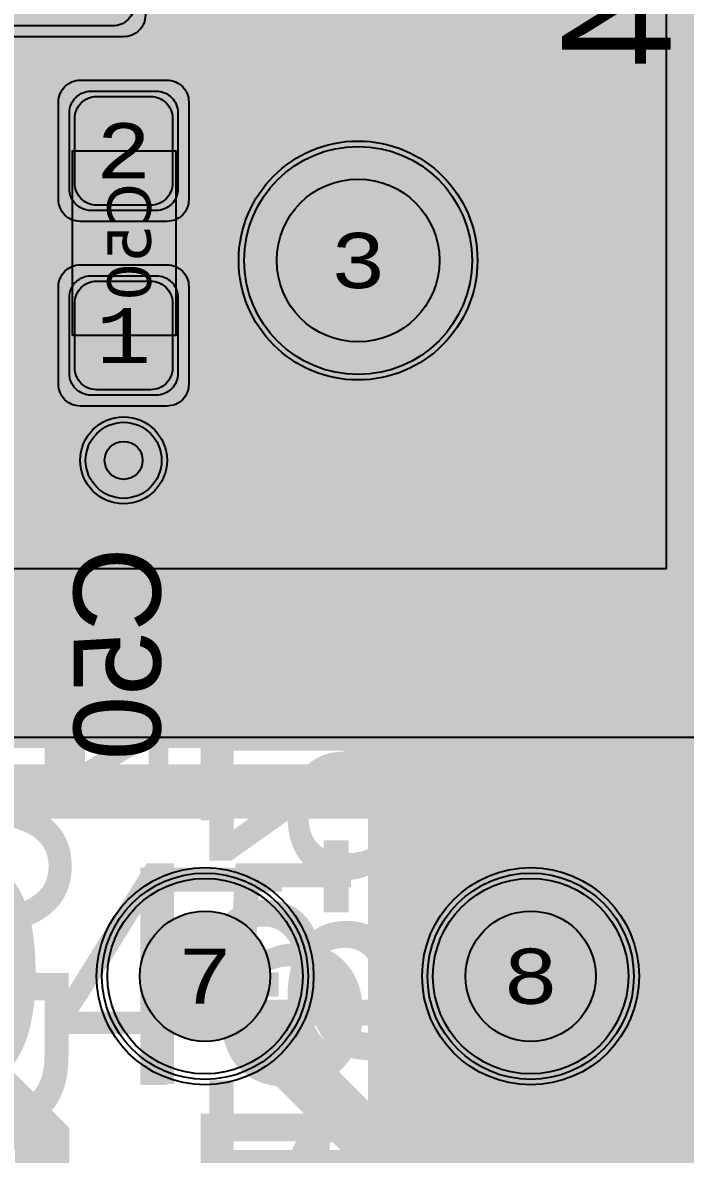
# Model space of a CAD drawing. Extents: x -28 to 199, y -61 to 255.
# Drawn here: x 68.57 to 74.68, y 222.61 to 233.03 of the extents above; entities that cross this region are included whole.
import ezdxf
from ezdxf.enums import TextEntityAlignment as Align

# ---------------------------------------------------------------- set-up
doc = ezdxf.new("R2010")
doc.units = 0
doc.header["$MEASUREMENT"] = 0
for name, color, linetype in [('ASSEMBLY_OUTLINES_BTM', 191, 'CONTINUOUS'), ('ASSEMBLY_OUTLINES_TOP', 102, 'CONTINUOUS'), ('ASSEMBLY_PART_NUMBERS_BTM', 191, 'CONTINUOUS'), ('ASSEMBLY_PART_NUMBERS_TOP', 102, 'CONTINUOUS'), ('ASSEMBLY_REF_DES_BTM', 191, 'CONTINUOUS'), ('DRILL_DRAWING', 21, 'CONTINUOUS'), ('GENERATED_SILKSCREEN_BTM', 255, 'CONTINUOUS'), ('GENERATED_SILKSCREEN_TOP', 140, 'CONTINUOUS'), ('PART_HOLES_LAYER_2', 30, 'CONTINUOUS'), ('PART_HOLES_LAYER_3', 30, 'CONTINUOUS'), ('PART_HOLES_LAYER_BOTTOM', 30, 'CONTINUOUS'), ('PART_HOLES_LAYER_TOP', 30, 'CONTINUOUS'), ('PART_PADS_LAYER_2', 230, 'CONTINUOUS'), ('PART_PADS_LAYER_3', 81, 'CONTINUOUS'), ('PART_PADS_LAYER_BOTTOM', 10, 'CONTINUOUS'), ('PART_PADS_LAYER_TOP', 150, 'CONTINUOUS'), ('PART_PADS_SMD_BTM', 10, 'CONTINUOUS'), ('PIN_NUMBERS_BTM', 8, 'CONTINUOUS'), ('PIN_NUMBERS_TOP', 8, 'CONTINUOUS'), ('PLACEMENT_OUTLINES_BTM', 222, 'CONTINUOUS'), ('PLACEMENT_OUTLINES_TOP', 130, 'CONTINUOUS'), ('PLANE_DATA_LAYER_2', 230, 'CONTINUOUS'), ('PLANE_DATA_LAYER_3', 81, 'CONTINUOUS'), ('PLANE_DATA_LAYER_TOP', 150, 'CONTINUOUS'), ('PLANE_SHAPES_LAYER_2', 230, 'CONTINUOUS'), ('PLANE_SHAPES_LAYER_3', 81, 'CONTINUOUS'), ('PLANE_SHAPES_LAYER_TOP', 150, 'CONTINUOUS'), ('SILKSCREEN_OUTLINES_BTM', 211, 'CONTINUOUS'), ('SILKSCREEN_OUTLINES_TOP', 150, 'CONTINUOUS'), ('SILKSCREEN_REF_DES_BTM', 211, 'CONTINUOUS'), ('SOLDERMASK_PADS_BTM', 12, 'CONTINUOUS'), ('SOLDERMASK_PADS_TOP', 180, 'CONTINUOUS'), ('SOLDERPASTE_PADS_BTM', 12, 'CONTINUOUS'), ('TRACES_LAYER_BOTTOM', 10, 'CONTINUOUS'), ('TRACES_LAYER_TOP', 150, 'CONTINUOUS'), ('VIA_HOLES_LAYER_2', 30, 'CONTINUOUS'), ('VIA_HOLES_LAYER_3', 30, 'CONTINUOUS'), ('VIA_HOLES_LAYER_BOTTOM', 30, 'CONTINUOUS'), ('VIA_HOLES_LAYER_TOP', 30, 'CONTINUOUS'), ('VIA_PADS_LAYER_2', 230, 'CONTINUOUS'), ('VIA_PADS_LAYER_3', 81, 'CONTINUOUS'), ('VIA_PADS_LAYER_BOTTOM', 10, 'CONTINUOUS'), ('VIA_PADS_LAYER_TOP', 150, 'CONTINUOUS')]:
    doc.layers.add(name, color=color, linetype=linetype)
doc.styles.add('COURIER_NEW', font='COUR.TTF')
doc.styles.add('VERDANA', font='verdana.TTF')
doc.styles.add('VERIBEST_GERBER_0', font='txt')

msp = doc.modelspace()

# ---------------------------------------------------------------- hatches: boundary and pattern name
at = {"layer": 'PART_HOLES_LAYER_2'}
h = msp.add_hatch(color=256, dxfattribs=at)
edge = h.paths.add_edge_path()
edge.add_arc((71.66, 230.84), 0.75, 0, 360)
h = msp.add_hatch(color=256, dxfattribs=at)
edge = h.paths.add_edge_path()
edge.add_arc((70.25, 224.25), 0.6, 0, 360)
h = msp.add_hatch(color=256, dxfattribs=at)
edge = h.paths.add_edge_path()
edge.add_arc((73.25, 224.25), 0.6, 0, 360)
at = {"layer": 'PART_HOLES_LAYER_3'}
h = msp.add_hatch(color=256, dxfattribs=at)
edge = h.paths.add_edge_path()
edge.add_arc((71.66, 230.84), 0.75, 0, 360)
h = msp.add_hatch(color=256, dxfattribs=at)
edge = h.paths.add_edge_path()
edge.add_arc((70.25, 224.25), 0.6, 0, 360)
h = msp.add_hatch(color=256, dxfattribs=at)
edge = h.paths.add_edge_path()
edge.add_arc((73.25, 224.25), 0.6, 0, 360)
at = {"layer": 'PART_HOLES_LAYER_BOTTOM'}
h = msp.add_hatch(color=256, dxfattribs=at)
edge = h.paths.add_edge_path()
edge.add_arc((71.66, 230.84), 0.75, 0, 360)
h = msp.add_hatch(color=256, dxfattribs=at)
edge = h.paths.add_edge_path()
edge.add_arc((70.25, 224.25), 0.6, 0, 360)
h = msp.add_hatch(color=256, dxfattribs=at)
edge = h.paths.add_edge_path()
edge.add_arc((73.25, 224.25), 0.6, 0, 360)
at = {"layer": 'PART_HOLES_LAYER_TOP'}
h = msp.add_hatch(color=256, dxfattribs=at)
edge = h.paths.add_edge_path()
edge.add_arc((71.66, 230.84), 0.75, 0, 360)
h = msp.add_hatch(color=256, dxfattribs=at)
edge = h.paths.add_edge_path()
edge.add_arc((70.25, 224.25), 0.6, 0, 360)
h = msp.add_hatch(color=256, dxfattribs=at)
edge = h.paths.add_edge_path()
edge.add_arc((73.25, 224.25), 0.6, 0, 360)
at = {"layer": 'PLANE_DATA_LAYER_2'}
for points in [[(73.25, 224.25), (72.34759, 225.15241)], [(73.25, 224.25), (74.15241, 225.15241)], [(73.25, 224.25), (72.34759, 223.34759)], [(73.25, 224.25), (74.15241, 223.34759)]]:
    msp.add_hatch(color=256, dxfattribs=at).paths.add_polyline_path(points, is_closed=False, flags=0)
at = {"layer": 'PLANE_DATA_LAYER_3'}
for points in [[(73.25, 224.25), (72.34759, 225.15241)], [(73.25, 224.25), (74.15241, 225.15241)], [(73.25, 224.25), (72.34759, 223.34759)], [(73.25, 224.25), (74.15241, 223.34759)]]:
    msp.add_hatch(color=256, dxfattribs=at).paths.add_polyline_path(points, is_closed=False, flags=0)
at = {"layer": 'PLANE_DATA_LAYER_TOP'}
h = msp.add_hatch(color=256, dxfattribs=at)
h.paths.add_polyline_path([(80, 232.365844, -0.1989099556854013), (79.977682, 232.311963), (76.210945, 228.545226, -0.1989133663345171), (76.157063, 228.522908), (59.914305, 228.522908, -0.198913366334503), (59.860423, 228.545226), (59.320177, 229.085472, 0.1989122151386104), (58.966624, 229.231919), (50.250273, 229.231919, 0.0837973501695308), (50.086168, 229.204221, -0.0837986131993937), (50.061158, 229.2), (49.753893, 229.2, -0.1385740107174436), (49.714013, 229.211269, 1.0804036103222296), (49.168413, 228.146495, -0.8191892513054791), (49.139002, 228), (48.689638, 228, -0.1756631756824748), (48.640808, 228.017701, 0.3625092994040223), (47.359192, 228.017701, -0.1756631756824748), (47.310362, 228), (47.000008, 228, 0.414213562373095), (47, 227.999992), (47, 225.568799, -0.1989099556854013), (46.977682, 225.514918), (45.792168, 224.329403, 0.1989122151386141), (45.645721, 223.97585), (45.645721, 222.741241, -0.7495331930101992), (45.505318, 222.700199, 3.4209104294883637), (45.505318, 221.299801, -0.7495331930101992), (45.645721, 221.258759), (45.645721, 216.903659, 0.1989122151386141), (45.792168, 216.550106), (46.977682, 215.364592, -0.1989099556853327), (47, 215.310711), (47, 208.3262, -0.414213562373095), (46.9238, 208.25), (40.250008, 208.25, 0.414213562373095), (40.25, 208.249992), (40.25, 207.509818, -0.1989099556853327), (40.227682, 207.455937), (39.293327, 206.521582, -0.1630063276675114), (39.250007, 206.5, 0.3431077501110799), (39.25, 206.499993, -0.163006327667525), (39.228418, 206.456673), (39.204184, 206.432439, 0.1989122151386036), (39.057737, 206.078886), (39.057737, 199.827847, -0.1989099556853499), (39.035419, 199.773966), (38.237431, 198.975978, -0.1989133663344342), (38.183549, 198.95366), (34.8262, 198.95366, -0.414213562373095), (34.75, 199.02986), (34.75, 206.499992, 0.414213562373095), (34.749992, 206.5), (34.317913, 206.5, -0.1960198588118564), (34.264635, 206.521722, 0.1960197135562124), (33.95, 206.65), (31.85, 206.65, 0.1960197135562153), (31.535365, 206.521722, -0.1960198588118564), (31.482087, 206.5), (30.017913, 206.5, -0.1960198588118564), (29.964635, 206.521722, 0.1960197135562153), (29.65, 206.65), (27.55, 206.65, 0.1960197135562138), (27.235365, 206.521722, -0.196019858811865), (27.182087, 206.5), (26.0762, 206.5, -0.414213562373095), (26, 206.5762), (26, 209.249992, 0.414213562373095), (25.999992, 209.25), (22.5762, 209.25, -0.414213562373095), (22.5, 209.3262), (22.5, 217.1738, -0.414213562373095), (22.5762, 217.25), (40.249992, 217.25, 0.414213562373095), (40.25, 217.250008), (40.25, 235.6738, -0.414213562373095), (40.3262, 235.75), (40.926501, 235.75, -0.3936083065980414), (41.00251, 235.679195, 0.9315311087574788), (42.99749, 235.679195, -0.3936083065980414), (43.073499, 235.75), (45.676501, 235.75, -0.3936083065980414), (45.75251, 235.679195, 0.9315311087574788), (47.74749, 235.679195, -0.3936083065980414), (47.823499, 235.75), (54.749992, 235.75, 0.414213562373095), (54.75, 235.750008), (54.75, 253.9238, -0.414213562373095), (54.8262, 254), (76.4238, 254, -0.414213562373095), (76.5, 253.9238), (76.5, 245.000008, 0.414213562373095), (76.500008, 245), (76.9238, 245, -0.414213562373095), (77, 244.9238), (77, 243.738669, -0.1989099556853327), (76.977682, 243.684788), (75.896687, 242.603793, -0.138572885290835), (75.860519, 242.583563, 0.3470511284967585), (75.4, 242.000001), (75.4, 241.999997, 0.8890740124386082), (76.583563, 241.860519, -0.1385728852907777), (76.603793, 241.896687), (77.853553, 243.146447, 0.1989122151386141), (78, 243.5), (78, 244.9238, -0.414213562373095), (78.0762, 245), (79.9238, 245, -0.414213562373095), (80, 244.9238)], flags=0)
h.paths.add_polyline_path([(43.11, 211.84, -0.9999999999999999), (45.709999999999994, 211.84, -0.9999999999999999)], flags=0)
h.paths.add_polyline_path([(43.11, 232.16, -0.9999999999999999), (45.709999999999994, 232.16, -0.9999999999999999)], flags=0)
h.paths.add_polyline_path([(70.36, 251.16, -0.9999999999999999), (72.96, 251.16, -0.9999999999999999)], flags=0)
h.paths.add_polyline_path([(75.85382, 232.201656, 1.5269321533254407), (77.798344, 234.14618, -0.3083936079367561), (77.75, 234.217106), (77.75, 236.85, 0.1989122151386141), (77.603553, 237.203553), (74.003793, 240.803313, -0.1385728852908702), (73.983563, 240.839481, 0.5290192293501887), (73.056188, 241.191725, -0.5447508126718748), (72.937635, 241.2401, 0.9111800432088785), (70.36, 241), (70.36, 240.999999, 0.7658860095707771), (72.783466, 240.345916, -0.5447523950639244), (72.911374, 240.351799, 0.1812054976169237), (73.260519, 240.116437, -0.1385728852908801), (73.296687, 240.096207), (76.727682, 236.665212, -0.1989099556853327), (76.75, 236.611331), (76.75, 234.217106, -0.3083936079367562), (76.701656, 234.14618, 0.2085264349626477), (75.85382, 233.298344, -0.30839360793669), (75.782894, 233.25), (73.57, 233.25, 0.1989122151386067), (73.216447, 233.103553), (72.190166, 232.077272, -0.292650029123305), (72.109912, 232.059663, 4.55738777888818), (72.879663, 231.289912, -0.0885792902101388), (72.874954, 231.316284), (72.874954, 231.316285, -0.1989099556854013), (72.897272, 231.370166), (73.754788, 232.227682, -0.1989133663345172), (73.80867, 232.25), (75.782894, 232.25, -0.30839360793669)], flags=0)
at = {"layer": 'PLANE_SHAPES_LAYER_2'}
h = msp.add_hatch(color=256, dxfattribs=at)
h.paths.add_polyline_path([(169.5, 129.25), (149.5, 129.25), (142.25, 122), (142.25, 90.5), (147.5, 90.5), (147.5, 80), (154, 80), (154, 69.25), (131.75, 69.25), (131.75, 73.25), (121.25, 73.25), (121.25, 81), (110.5, 81), (110.5, 125.75), (106.5, 125.75), (106.5, 128.75), (93.5, 128.75), (93.5, 120.25), (91.75, 120.25), (91.75, 121.5), (80, 121.5), (80, 118.25), (73.25, 118.25), (73.25, 124.5), (67.5, 124.5), (67.5, 128), (57.75, 128), (57.75, 120.25), (55.25, 120.25), (55.25, 121.5), (47.5, 121.5), (47.5, 119), (35, 119), (35, 134.75), (32.75, 134.75), (32.75, 159.75), (29.25, 159.75), (29.25, 175.25), (22.5, 175.25), (22.5, 195.25), (17.25, 195.25), (17.25, 198), (22.5, 198), (22.5, 216.5), (40.25, 216.5), (40.25, 235.5), (54.5, 235.5), (54.5, 254), (87.25, 254), (87.25, 236.25), (86.25, 236.25), (86.25, 228.75), (81, 228.75), (81, 218.75), (95.25, 218.75), (95.25, 194.5), (87, 194.5), (87, 172), (131.1, 172), (131.1, 208.75), (115.5, 208.75), (115.5, 213.75), (106.75, 213.75), (106.75, 218.75), (110.25, 222.25), (110.25, 226.25), (142.5, 226.25), (142.5, 221.5), (160.5, 221.5), (160.5, 240.75), (169.5, 240.75)])
h.paths.add_polyline_path([(35.5, 149.5), (41.75, 149.5), (41.75, 152), (39.25, 152), (39.25, 154), (37.75, 154), (37.75, 152), (35.5, 152)], flags=16)
h.paths.add_polyline_path([(37.5, 125.75), (37.5, 128.75), (42.75, 128.75), (42.75, 125.75)], flags=16)
h.paths.add_polyline_path([(52, 127.75), (52, 130.75), (54.25, 130.75), (54.25, 127.75)], flags=16)
h.paths.add_polyline_path([(50.75, 219.5), (50.75, 226.5), (71.75, 226.5), (71.75, 219.5)], flags=16)
h.paths.add_polyline_path([(66.5, 150.75), (66.5, 177.5), (72.25, 177.5), (72.25, 150.75)], flags=16)
h.paths.add_polyline_path([(47.25, 185.25), (73, 185.25), (73, 188.25), (70.25, 188.25), (70.25, 191), (47.25, 191)], flags=16)
h.paths.add_polyline_path([(84.5, 208), (84.5, 212.75), (85, 212.75), (85, 208)], flags=16)
h.paths.add_polyline_path([(61.5, 137.25), (87.75, 137.25), (87.75, 140.5), (84.75, 140.5), (84.75, 143), (61.5, 143)], flags=16)
h.paths.add_polyline_path([(88.75, 127), (88.75, 130), (91, 130), (91, 127)], flags=16)
h.paths.add_polyline_path([(85.5, 130.25), (85.5, 132.5), (91, 132.5), (91, 130.25)], flags=16)
h.paths.add_polyline_path([(108.75, 142.25), (135.75, 142.25), (135.75, 145.75), (132.25, 145.75), (132.25, 149), (108.75, 149)], flags=16)
h.paths.add_polyline_path([(114.25, 126.75), (140.75, 126.75), (140.75, 129.75), (137.25, 129.75), (137.25, 133), (114.25, 133)], flags=16)
h.paths.add_polyline_path([(155.25, 180.25), (166.25, 180.25), (166.25, 186.25), (152.25, 186.25), (152.25, 183), (155.25, 183)], flags=16)
at = {"layer": 'PLANE_SHAPES_LAYER_3'}
h = msp.add_hatch(color=256, dxfattribs=at)
h.paths.add_polyline_path([(169.5, 129.25), (149.5, 129.25), (142.25, 122), (142.25, 90.5), (147.5, 90.5), (147.5, 80), (154, 80), (154, 69.25), (131.75, 69.25), (131.75, 73.25), (121.25, 73.25), (121.25, 81), (110.5, 81), (110.5, 125.75), (106.5, 125.75), (106.5, 128.75), (93.5, 128.75), (93.5, 120.25), (91.75, 120.25), (91.75, 121.5), (80, 121.5), (80, 118.25), (73.25, 118.25), (73.25, 124.5), (67.5, 124.5), (67.5, 127.75), (58.25, 127.75), (58.25, 130.25), (88.75, 130.25), (88.75, 127), (91, 127), (91, 132.5), (55, 132.5), (55, 131.25), (52, 131.25), (52, 127.75), (55, 127.75), (55, 127.25), (57.75, 127.25), (57.75, 120.25), (55.25, 120.25), (55.25, 121.5), (47.5, 121.5), (47.5, 119), (35, 119), (35, 134.75), (32.75, 134.75), (32.75, 159.75), (29.25, 159.75), (29.25, 175.25), (22.5, 175.25), (22.5, 195.25), (17.25, 195.25), (17.25, 198), (22.5, 198), (22.5, 216.5), (40.25, 216.5), (40.25, 235.5), (54.5, 235.5), (54.5, 254), (87.25, 254), (87.25, 236.25), (86.25, 236.25), (86.25, 228.75), (81, 228.75), (81, 218.75), (95.25, 218.75), (95.25, 194.5), (87, 194.5), (87, 172), (131.1, 172), (131.1, 208.75), (115.5, 208.75), (115.5, 213.75), (106.75, 213.75), (106.75, 218.75), (110.25, 222.25), (110.25, 226.25), (142.5, 226.25), (142.5, 221.5), (160.5, 221.5), (160.5, 240.75), (169.5, 240.75)])
h.paths.add_polyline_path([(35.5, 149.5), (41.75, 149.5), (41.75, 152), (39.25, 152), (39.25, 154), (37.75, 154), (37.75, 152), (35.5, 152)], flags=16)
h.paths.add_polyline_path([(37.5, 125.75), (37.5, 128.75), (42.75, 128.75), (42.75, 125.75)], flags=16)
h.paths.add_polyline_path([(50.75, 219.5), (50.75, 226.5), (71.75, 226.5), (71.75, 219.5)], flags=16)
h.paths.add_polyline_path([(66.5, 150.75), (66.5, 177.5), (72.25, 177.5), (72.25, 150.75)], flags=16)
h.paths.add_polyline_path([(47.25, 185.25), (73, 185.25), (73, 188.25), (70.25, 188.25), (70.25, 191), (47.25, 191)], flags=16)
h.paths.add_polyline_path([(84.5, 208), (84.5, 212.75), (85, 212.75), (85, 208)], flags=16)
h.paths.add_polyline_path([(61.5, 137.25), (87.75, 137.25), (87.75, 140.5), (84.75, 140.5), (84.75, 143), (61.5, 143)], flags=16)
h.paths.add_polyline_path([(108.75, 142.25), (135.75, 142.25), (135.75, 145.75), (132.25, 145.75), (132.25, 149), (108.75, 149)], flags=16)
h.paths.add_polyline_path([(114.25, 126.75), (140.75, 126.75), (140.75, 129.75), (137.25, 129.75), (137.25, 133), (114.25, 133)], flags=16)
h.paths.add_polyline_path([(155.25, 180.25), (166.25, 180.25), (166.25, 186.25), (152.25, 186.25), (152.25, 183), (155.25, 183)], flags=16)
at = {"layer": 'VIA_HOLES_LAYER_2'}
h = msp.add_hatch(color=256, dxfattribs=at)
edge = h.paths.add_edge_path()
edge.add_arc((69.5, 229), 0.175, 0, 360)
at = {"layer": 'VIA_HOLES_LAYER_3'}
h = msp.add_hatch(color=256, dxfattribs=at)
edge = h.paths.add_edge_path()
edge.add_arc((69.5, 229), 0.175, 0, 360)
at = {"layer": 'VIA_HOLES_LAYER_BOTTOM'}
h = msp.add_hatch(color=256, dxfattribs=at)
edge = h.paths.add_edge_path()
edge.add_arc((69.5, 229), 0.175, 0, 360)
at = {"layer": 'VIA_HOLES_LAYER_TOP'}
h = msp.add_hatch(color=256, dxfattribs=at)
edge = h.paths.add_edge_path()
edge.add_arc((69.5, 229), 0.175, 0, 360)

# ---------------------------------------------------------------- linework, layer by layer
at = {"layer": 'ASSEMBLY_OUTLINES_BTM'}
msp.add_lwpolyline([(69.03, 230.15), (69.03, 231.85), (69.98, 231.85), (69.98, 230.15)], close=True, dxfattribs=at)
at = {"layer": 'ASSEMBLY_OUTLINES_TOP', "const_width": 0.2}
for points in [[(48.5, 228), (48.5, 254), (74.5, 254), (74.5, 228)], [(48.9, 219.05), (48.9, 226.45), (76.6, 226.45), (76.6, 219.05)]]:
    msp.add_lwpolyline(points, close=True, dxfattribs=at)
at = {"layer": 'GENERATED_SILKSCREEN_BTM', "const_width": 0.15}
for points in [[(74.172, 232.951), (73.635, 232.413), (74.172, 232.413), (74.172, 232.951)], [(74.516, 232.413), (74.524, 232.412), (74.529, 232.407), (74.532, 232.4), (74.533, 232.393), (74.532, 232.386), (74.529, 232.38), (74.524, 232.375), (74.516, 232.373), (74.213, 232.373), (74.213, 232.326), (74.211, 232.319), (74.207, 232.313), (74.2, 232.31), (74.193, 232.309), (74.185, 232.31), (74.178, 232.313), (74.173, 232.319), (74.172, 232.326), (74.172, 232.373), (73.584, 232.373), (73.579, 232.374), (73.575, 232.376), (73.571, 232.381), (73.568, 232.386), (73.566, 232.392), (73.565, 232.398), (73.566, 232.403), (73.57, 232.408), (74.177, 233.015), (74.183, 233.019), (74.189, 233.021), (74.195, 233.02), (74.202, 233.016), (74.207, 233.014), (74.21, 233.01), (74.212, 233.006), (74.213, 233.001), (74.213, 232.413), (74.516, 232.413)], [(69.8336, 227.95), (69.724, 228.0844), (69.7216, 228.0884), (69.7184, 228.0892), (69.7152, 228.0908), (69.7112, 228.0916), (69.1624, 228.0916), (69.1584, 228.0908), (69.1552, 228.0892), (69.1536, 228.0876), (69.152, 228.0868), (69.1496, 228.0844), (69.04, 227.95), (69.0392, 227.9476), (69.0384, 227.9452), (69.0376, 227.9444), (69.0368, 227.9412), (69.0368, 227.6716), (69.0376, 227.6676), (69.0384, 227.666), (69.0392, 227.6636), (69.04, 227.6612), (69.1496, 227.526), (69.1536, 227.5228), (69.16, 227.5212), (69.164, 227.522), (69.1688, 227.5236), (69.172, 227.526), (69.1752, 227.53), (69.1776, 227.534), (69.1784, 227.538), (69.1784, 227.542), (69.176, 227.5452), (69.0696, 227.6772), (69.0696, 227.9356), (69.1704, 228.0588), (69.7032, 228.0588), (69.804, 227.9356), (69.804, 227.6772), (69.6976, 227.5452), (69.696, 227.542), (69.6952, 227.538), (69.696, 227.534), (69.6984, 227.53), (69.7016, 227.526), (69.7056, 227.5236), (69.7096, 227.522), (69.7152, 227.5212), (69.72, 227.5228), (69.724, 227.526), (69.8336, 227.6612), (69.8352, 227.6644), (69.836, 227.6652), (69.836, 227.6676), (69.8368, 227.6684), (69.8368, 227.6692), (69.8368, 227.6716), (69.8368, 227.9412), (69.836, 227.9444), (69.8352, 227.9476), (69.8336, 227.95)], [(69.312, 227.1868), (69.3128, 227.19), (69.3136, 227.1924), (69.3152, 227.1956), (69.4032, 227.3044), (69.0696, 227.3044), (69.0696, 226.782), (69.068, 226.7764), (69.0648, 226.7716), (69.0592, 226.7692), (69.0536, 226.7684), (69.0472, 226.7692), (69.0416, 226.7716), (69.0384, 226.7764), (69.0368, 226.782), (69.0368, 227.322), (69.0384, 227.3276), (69.0424, 227.3316), (69.0472, 227.3364), (69.0528, 227.338), (69.4376, 227.338), (69.4432, 227.3372), (69.4472, 227.3348), (69.4496, 227.3316), (69.4512, 227.326), (69.4528, 227.322), (69.4536, 227.3188), (69.4528, 227.3148), (69.4504, 227.3116), (69.344, 227.1812), (69.344, 226.9228), (69.4456, 226.798), (69.7032, 226.798), (69.8032, 226.9228), (69.8032, 227.1812), (69.6976, 227.3116), (69.6952, 227.3172), (69.6952, 227.322), (69.6984, 227.3268), (69.7024, 227.3316), (69.708, 227.3348), (69.7136, 227.3356), (69.7168, 227.3356), (69.7192, 227.3348), (69.7232, 227.3308), (69.8336, 227.1956), (69.8352, 227.1932), (69.8352, 227.19), (69.8368, 227.1868), (69.8368, 226.9172), (69.8368, 226.9148), (69.836, 226.914), (69.836, 226.9132), (69.8352, 226.9116), (69.8352, 226.91), (69.8336, 226.9068), (69.7232, 226.7716), (69.7208, 226.7692), (69.7192, 226.7684), (69.7144, 226.7668), (69.7112, 226.766), (69.4376, 226.766), (69.4344, 226.7668), (69.4296, 226.7684), (69.428, 226.7684), (69.4272, 226.7692), (69.4256, 226.7708), (69.424, 226.7716), (69.3152, 226.9068), (69.3136, 226.9108), (69.3128, 226.9132), (69.312, 226.9172), (69.312, 227.1868)], [(69.1496, 226.574), (69.04, 226.4396), (69.0392, 226.4364), (69.0384, 226.434), (69.0376, 226.4332), (69.0368, 226.43), (69.0368, 226.1604), (69.0376, 226.1572), (69.0376, 226.1564), (69.0384, 226.1556), (69.0392, 226.1532), (69.04, 226.15), (69.1496, 226.0156), (69.1536, 226.0132), (69.1568, 226.0124), (69.1592, 226.0108), (69.1624, 226.01), (69.7112, 226.01), (69.7136, 226.0108), (69.7192, 226.0124), (69.7208, 226.0132), (69.724, 226.0156), (69.8336, 226.15), (69.8344, 226.1532), (69.8352, 226.1548), (69.836, 226.1564), (69.8368, 226.158), (69.8368, 226.1604), (69.8368, 226.43), (69.836, 226.4332), (69.8352, 226.4364), (69.8336, 226.4396), (69.724, 226.574), (69.7224, 226.5756), (69.7216, 226.5772), (69.7192, 226.5788), (69.7136, 226.5804), (69.7112, 226.5812), (69.1624, 226.5812), (69.1592, 226.5804), (69.1568, 226.5788), (69.1536, 226.5772), (69.1496, 226.574)], [(69.1704, 226.5484), (69.7032, 226.5484), (69.7432, 226.5012), (69.112, 226.114), (69.0696, 226.1668), (69.0696, 226.4252), (69.1704, 226.5484)], [(69.764, 226.4756), (69.804, 226.4252), (69.804, 226.1668), (69.7032, 226.042), (69.1704, 226.042), (69.1328, 226.0892), (69.764, 226.4756)]]:
    msp.add_lwpolyline(points, dxfattribs=at)
for points in [[(69.030005, 230.716164, 1.1642e-05), (69.029995, 230.716156), (69.029995, 231.283844, 1.1642e-05), (69.030005, 231.283836), (69.030005, 230.716164)], [(69.980005, 230.707902, 1.22306e-05), (69.979995, 230.707911), (69.979995, 231.292089, 1.22306e-05), (69.980005, 231.292098), (69.980005, 230.707902)]]:
    msp.add_lwpolyline(points, format="xyb", dxfattribs=at)
at = {"layer": 'GENERATED_SILKSCREEN_TOP', "const_width": 0.15}
for points in [[(74.500005, 228, -0.4142135624), (74.5, 227.999995), (56.975003, 227.999995, 6.8599e-06), (56.974997, 228.000005), (74.499995, 228.000005), (74.499995, 253.999995), (48.500005, 253.999995), (48.500005, 228.000005), (56.225003, 228.000005, 6.8599e-06), (56.224997, 227.999995), (48.5, 227.999995, -0.4142135624), (48.499995, 228), (48.499995, 254, -0.4142135624), (48.5, 254.000005), (74.5, 254.000005, -0.4142135624), (74.500005, 254), (74.500005, 228)], [(76.600005, 221.220012, 2.7616e-06), (76.599995, 221.220016), (76.599995, 226.449995), (48.900005, 226.449995), (48.900005, 221.220016, 2.7616e-06), (48.899995, 221.220012), (48.899995, 226.45, -0.4142135624), (48.9, 226.450005), (76.6, 226.450005, -0.4142135624), (76.600005, 226.45), (76.600005, 221.220012)]]:
    msp.add_lwpolyline(points, format="xyb", dxfattribs=at)
at = {"layer": 'PART_HOLES_LAYER_2'}
for centre, radius in [((71.66, 230.84), 0.75), ((70.25, 224.25), 0.6), ((73.25, 224.25), 0.6)]:
    msp.add_circle(centre, radius, dxfattribs=at)
at = {"layer": 'PART_HOLES_LAYER_3'}
for centre, radius in [((71.66, 230.84), 0.75), ((70.25, 224.25), 0.6), ((73.25, 224.25), 0.6)]:
    msp.add_circle(centre, radius, dxfattribs=at)
at = {"layer": 'PART_HOLES_LAYER_BOTTOM'}
for centre, radius in [((71.66, 230.84), 0.75), ((70.25, 224.25), 0.6), ((73.25, 224.25), 0.6)]:
    msp.add_circle(centre, radius, dxfattribs=at)
at = {"layer": 'PART_HOLES_LAYER_TOP'}
for centre, radius in [((71.66, 230.84), 0.75), ((70.25, 224.25), 0.6), ((73.25, 224.25), 0.6)]:
    msp.add_circle(centre, radius, dxfattribs=at)
at = {"layer": 'PART_PADS_LAYER_2'}
for centre, radius in [((71.66, 230.84), 1.05), ((70.25, 224.25), 0.95), ((73.25, 224.25), 0.95)]:
    msp.add_circle(centre, radius, dxfattribs=at)
at = {"layer": 'PART_PADS_LAYER_3'}
for centre, radius in [((71.66, 230.84), 1.05), ((70.25, 224.25), 0.95), ((73.25, 224.25), 0.95)]:
    msp.add_circle(centre, radius, dxfattribs=at)
at = {"layer": 'PART_PADS_LAYER_BOTTOM'}
for centre, radius in [((71.66, 230.84), 1.05), ((70.25, 224.25), 0.9), ((73.25, 224.25), 0.9)]:
    msp.add_circle(centre, radius, dxfattribs=at)
at = {"layer": 'PART_PADS_LAYER_TOP'}
for centre, radius in [((71.66, 230.84), 1.05), ((70.25, 224.25), 0.9), ((73.25, 224.25), 0.9)]:
    msp.add_circle(centre, radius, dxfattribs=at)
at = {"layer": 'PART_PADS_SMD_BTM'}
for points in [[(69.4, 234.5, -0.4142135624), (69.6, 234.3), (69.6, 233.2, -0.4142135624), (69.4, 233), (68.5, 233, -0.4142135624), (68.3, 233.2), (68.3, 234.3, -0.4142135624), (68.5, 234.5)], [(69.2, 231.3, -0.4142135624), (69, 231.5), (69, 232.2, -0.4142135624), (69.2, 232.4), (69.8, 232.4, -0.4142135624), (70, 232.2), (70, 231.5, -0.4142135624), (69.8, 231.3)], [(69.2, 229.6, -0.4142135624), (69, 229.8), (69, 230.5, -0.4142135624), (69.2, 230.7), (69.8, 230.7, -0.4142135624), (70, 230.5), (70, 229.8, -0.4142135624), (69.8, 229.6)]]:
    msp.add_lwpolyline(points, format="xyb", close=True, dxfattribs=at)
at = {"layer": 'PLACEMENT_OUTLINES_BTM'}
msp.add_lwpolyline([(69.03, 230.15), (69.03, 231.85), (69.98, 231.85), (69.98, 230.15)], close=True, dxfattribs=at)
at = {"layer": 'PLACEMENT_OUTLINES_TOP'}
for points in [[(48.5, 228), (48.5, 254), (74.5, 254), (74.5, 228)], [(48.9, 219.05), (48.9, 226.45), (76.6, 226.45), (76.6, 219.05)]]:
    msp.add_lwpolyline(points, close=True, dxfattribs=at)
at = {"layer": 'PLANE_DATA_LAYER_2', "const_width": 0.5}
for points in [[(73.25, 224.25), (72.34759, 225.15241)], [(73.25, 224.25), (74.15241, 225.15241)], [(73.25, 224.25), (72.34759, 223.34759)], [(73.25, 224.25), (74.15241, 223.34759)]]:
    msp.add_lwpolyline(points, dxfattribs=at)
at = {"layer": 'PLANE_DATA_LAYER_3', "const_width": 0.5}
for points in [[(73.25, 224.25), (72.34759, 225.15241)], [(73.25, 224.25), (74.15241, 225.15241)], [(73.25, 224.25), (72.34759, 223.34759)], [(73.25, 224.25), (74.15241, 223.34759)]]:
    msp.add_lwpolyline(points, dxfattribs=at)
at = {"layer": 'PLANE_SHAPES_LAYER_TOP'}
for points in [[(54.75, 229.75), (68.75, 229.75), (54.75, 254), (68.75, 254)], [(68.75, 229.75), (81.75, 229.75), (68.75, 242.5), (81.75, 242.5)], [(47, 228), (81.75, 228), (47, 229.75), (81.75, 229.75)]]:
    msp.add_solid(points, dxfattribs=at)
at = {"layer": 'SILKSCREEN_OUTLINES_BTM'}
msp.add_lwpolyline([(69.03, 230.15), (69.03, 231.85), (69.98, 231.85), (69.98, 230.15)], close=True, dxfattribs=at)
at = {"layer": 'SILKSCREEN_OUTLINES_TOP'}
for points in [[(48.5, 228), (48.5, 254), (74.5, 254), (74.5, 228)], [(48.9, 219.05), (48.9, 226.45), (76.6, 226.45), (76.6, 219.05)]]:
    msp.add_lwpolyline(points, close=True, dxfattribs=at)
at = {"layer": 'SOLDERMASK_PADS_BTM'}
for points in [[(69.5, 234.6, -0.4142135624), (69.7, 234.4), (69.7, 233.1, -0.4142135624), (69.5, 232.9), (68.4, 232.9, -0.4142135624), (68.2, 233.1), (68.2, 234.4, -0.4142135624), (68.4, 234.6)], [(69.1, 231.2, -0.4142135624), (68.9, 231.4), (68.9, 232.3, -0.4142135624), (69.1, 232.5), (69.9, 232.5, -0.4142135624), (70.1, 232.3), (70.1, 231.4, -0.4142135624), (69.9, 231.2)], [(69.1, 229.5, -0.4142135624), (68.9, 229.7), (68.9, 230.6, -0.4142135624), (69.1, 230.8), (69.9, 230.8, -0.4142135624), (70.1, 230.6), (70.1, 229.7, -0.4142135624), (69.9, 229.5)]]:
    msp.add_lwpolyline(points, format="xyb", close=True, dxfattribs=at)
for centre, radius in [((71.66, 230.84), 1.1), ((70.25, 224.25), 1), ((73.25, 224.25), 1)]:
    msp.add_circle(centre, radius, dxfattribs=at)
at = {"layer": 'SOLDERMASK_PADS_TOP'}
for centre, radius in [((71.66, 230.84), 1.1), ((70.25, 224.25), 1), ((73.25, 224.25), 1)]:
    msp.add_circle(centre, radius, dxfattribs=at)
at = {"layer": 'SOLDERPASTE_PADS_BTM'}
for points in [[(69.25, 231.35, -0.4142135624), (69.05, 231.55), (69.05, 232.15, -0.4142135624), (69.25, 232.35), (69.75, 232.35, -0.4142135624), (69.95, 232.15), (69.95, 231.55, -0.4142135624), (69.75, 231.35)], [(69.25, 229.65, -0.4142135624), (69.05, 229.85), (69.05, 230.45, -0.4142135624), (69.25, 230.65), (69.75, 230.65, -0.4142135624), (69.95, 230.45), (69.95, 229.85, -0.4142135624), (69.75, 229.65)]]:
    msp.add_lwpolyline(points, format="xyb", close=True, dxfattribs=at)
at = {"layer": 'TRACES_LAYER_BOTTOM', "const_width": 0.5}
for points in [[(72.75, 235.85), (72.75, 234.115944), (74.115944, 232.75), (77.25, 232.75)], [(70.59486, 233.284283), (70.59486, 232.94486), (69.5, 231.85)], [(78.2, 215.3), (78.2, 227.010052), (71.925769, 233.284283), (70.59486, 233.284283)], [(69.5, 229), (69.5, 230.15)]]:
    msp.add_lwpolyline(points, dxfattribs=at)
at = {"layer": 'TRACES_LAYER_TOP', "const_width": 0.5}
for points in [[(49.4, 228.7), (50.218354, 228.7), (50.250273, 228.731919), (58.966624, 228.731919), (59.675635, 228.022908), (76.395733, 228.022908), (80.5, 232.127175), (80.5, 246.4)], [(71.66, 230.84), (73.57, 232.75), (77.25, 232.75)], [(50.25, 214.1), (49.7, 214.1), (48.762709, 215.037291), (48.012089, 215.037291), (46.145721, 216.903659), (46.145721, 223.97585), (49.004, 226.834129), (49.004, 226.834131), (49.192522, 227.022653), (87.799588, 227.022653), (87.967674, 227.190739)], [(105.907864, 223.8), (101.033983, 223.8), (95.657992, 218.424009), (80.131692, 218.424009), (77.964795, 220.590906), (77.964795, 223.795179), (75.807829, 225.952145), (54.699639, 225.952145), (53.722272, 224.974778), (53.722272, 219.967896), (56.333332, 217.356836), (56.333332, 214.453813), (55.979519, 214.1), (53.75, 214.1)], [(72.5, 217.4), (72.5, 217.825855), (70.812071, 217.825855), (68.75, 219.887926), (68.75, 222.75), (67.25, 224.25)], [(70.25, 224.25), (71.75, 222.75), (71.75, 220.24051), (72.986018, 219.004492), (74.816819, 219.004492), (75.5, 218.321311), (75.5, 217.35)]]:
    msp.add_lwpolyline(points, dxfattribs=at)
at = {"layer": 'VIA_HOLES_LAYER_2'}
msp.add_circle((69.5, 229), 0.175, dxfattribs=at)
at = {"layer": 'VIA_HOLES_LAYER_3'}
msp.add_circle((69.5, 229), 0.175, dxfattribs=at)
at = {"layer": 'VIA_HOLES_LAYER_BOTTOM'}
msp.add_circle((69.5, 229), 0.175, dxfattribs=at)
at = {"layer": 'VIA_HOLES_LAYER_TOP'}
msp.add_circle((69.5, 229), 0.175, dxfattribs=at)
at = {"layer": 'VIA_PADS_LAYER_2'}
msp.add_circle((69.5, 229), 0.4, dxfattribs=at)
at = {"layer": 'VIA_PADS_LAYER_3'}
msp.add_circle((69.5, 229), 0.4, dxfattribs=at)
at = {"layer": 'VIA_PADS_LAYER_BOTTOM'}
msp.add_circle((69.5, 229), 0.35, dxfattribs=at)
at = {"layer": 'VIA_PADS_LAYER_TOP'}
msp.add_circle((69.5, 229), 0.35, dxfattribs=at)

# ---------------------------------------------------------------- texts
at = {"layer": 'ASSEMBLY_PART_NUMBERS_BTM', "style": 'VERIBEST_GERBER_0', "text_generation_flag": 2}
for s, p in [('NLFV32T-1R0M-EF', (70.21, 237.25)), ('MPZ1608S221A_1', (71.04, 236.75)), ('CL10B104KB8SFNC', (66.96, 231)), ('UDZSTE-175.1B', (70.29, 230.75))]:
    msp.add_text(s, height=2.032, rotation=90, dxfattribs=at).set_placement(p, align=Align.TOP_LEFT)
at = {"layer": 'ASSEMBLY_PART_NUMBERS_TOP', "style": 'VERIBEST_GERBER_0'}
msp.add_text('ERJ-3EKF6200V', height=2.032, rotation=270, dxfattribs=at).set_placement((74.96, 247.25), align=Align.TOP_LEFT)
msp.add_text('0430451612', height=2.032, dxfattribs=at).set_placement((62.75, 225.29), align=Align.TOP_LEFT)
at = {"layer": 'ASSEMBLY_REF_DES_BTM', "style": 'VERDANA', "text_generation_flag": 2}
msp.add_text('C50', height=0.4, rotation=90, dxfattribs=at).set_placement((69.35, 231.55), align=Align.TOP_LEFT)
at = {"layer": 'DRILL_DRAWING', "style": 'VERIBEST_GERBER_0'}
for s, p in [('J', (71.66, 230.84)), ('A', (69.5, 229)), ('F', (70.25, 224.25)), ('F', (73.25, 224.25))]:
    msp.add_text(s, height=2, dxfattribs=at).set_placement(p, align=Align.MIDDLE_CENTER)
at = {"layer": 'PIN_NUMBERS_BTM', "style": 'COURIER_NEW'}
for s, p in [('2', (69.5, 231.85)), ('3', (71.66, 230.84)), ('1', (69.5, 230.15)), ('7', (70.25, 224.25)), ('8', (73.25, 224.25))]:
    msp.add_text(s, height=0.508, dxfattribs=at).set_placement(p, align=Align.MIDDLE_CENTER)
at = {"layer": 'PIN_NUMBERS_TOP', "style": 'COURIER_NEW'}
for s, p in [('2', (69.5, 231.85)), ('3', (71.66, 230.84)), ('1', (69.5, 230.15)), ('7', (70.25, 224.25)), ('8', (73.25, 224.25))]:
    msp.add_text(s, height=0.508, dxfattribs=at).set_placement(p, align=Align.MIDDLE_CENTER)
at = {"layer": 'SILKSCREEN_REF_DES_BTM', "style": 'VERIBEST_GERBER_0', "text_generation_flag": 2}
for s, height, p in [('L4', 1, (73.54, 234.1)), ('C50', 0.8, (69.04, 228.2))]:
    msp.add_text(s, height=height, rotation=90, dxfattribs=at).set_placement(p, align=Align.TOP_LEFT)

doc.saveas('drawing.dxf')
